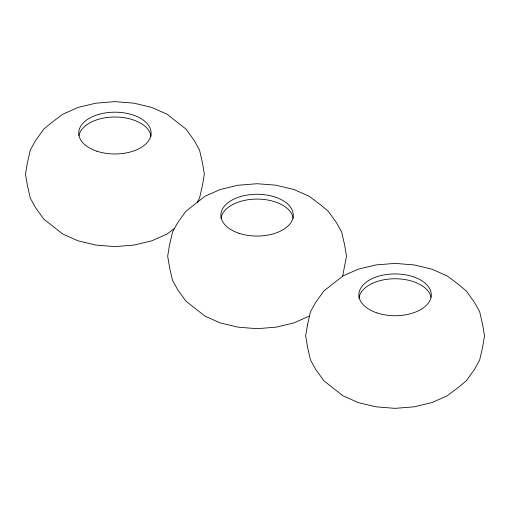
<?xml version="1.0" encoding="UTF-8"?>
<svg xmlns="http://www.w3.org/2000/svg" width="510" height="510" viewBox="0 0 510 510"><rect width="100%" height="100%" fill="white"/><g stroke="black" fill="none" stroke-linecap="round" stroke-linejoin="round"><path stroke-width="0.76" d="M342.567 276.465L346.513 256.205L344.671 245.189L341.687 232.101L336.479 222.698L328.268 211.255L320.866 205.065L309.162 196.254L293.913 189.497L276.152 185.251L273.284 184.958L257.091 183.727L238.03 185.251L220.269 189.497L205.014 196.254L185.914 211.255L177.703 222.698L172.495 232.101L169.511 245.189L167.669 256.205L169.511 267.227L172.495 280.309L177.703 289.718L185.914 301.161L205.014 316.155L220.269 322.913L238.03 327.165L257.091 328.689L276.152 327.165L293.913 322.913L309.162 316.155M197.287 202.26L199.518 198.231L202.502 185.143L204.344 174.127L202.502 163.111L199.518 150.023L194.31 140.62L186.099 129.17L166.993 114.176L151.744 107.419L133.983 103.173L114.922 101.643L95.861 103.173L78.1 107.419L62.845 114.176L51.147 122.98L43.745 129.17L35.534 140.62L30.326 150.023L27.342 163.111L25.5 174.127L27.342 185.143L30.326 198.231L35.534 207.634L43.745 219.083L62.845 234.077L78.1 240.835L95.861 245.08L114.922 246.61L133.983 245.08L151.744 240.835L166.993 234.077L174.388 228.518M78.948 135.577A36.204 20.897 0 0 1 115.604 117.019A36.204 20.897 0 0 1 151.024 136.355M220.989 218.439A36.204 20.897 0 0 1 257.091 199.091A36.204 20.897 0 0 1 293.193 218.439M358.976 298.108A36.204 20.897 0 0 1 394.396 278.766A36.204 20.897 0 0 1 431.052 297.324M307.498 324.857L305.656 335.873L307.498 346.889L310.482 359.977L315.69 369.38L323.901 380.83L343.007 395.824L358.256 402.581L376.017 406.827L395.078 408.357L414.139 406.827L431.9 402.581L447.155 395.824L458.853 387.02L466.255 380.83L474.466 369.38L479.674 359.977L482.658 346.889L484.5 335.873L482.658 324.857L479.674 311.769L474.466 302.366L466.255 290.917L458.853 284.727L447.155 275.923L431.9 269.165L414.139 264.919L395.078 263.389L376.017 264.919L358.256 269.165L343.007 275.923L323.901 290.917L315.69 302.366L310.482 311.769L307.498 324.857M96.823 151.183A36.204 20.897 0 0 0 151.119 133.084A36.204 20.897 0 0 0 96.823 114.986A36.204 20.897 0 0 0 96.823 151.183M238.992 233.268A36.204 20.897 0 0 0 293.288 215.169A36.204 20.897 0 0 0 238.992 197.064A36.204 20.897 0 0 0 238.992 233.268M376.979 312.93A36.204 20.897 0 0 0 431.281 294.831A36.204 20.897 0 0 0 376.979 276.732A36.204 20.897 0 0 0 376.979 312.93"/></g></svg>
